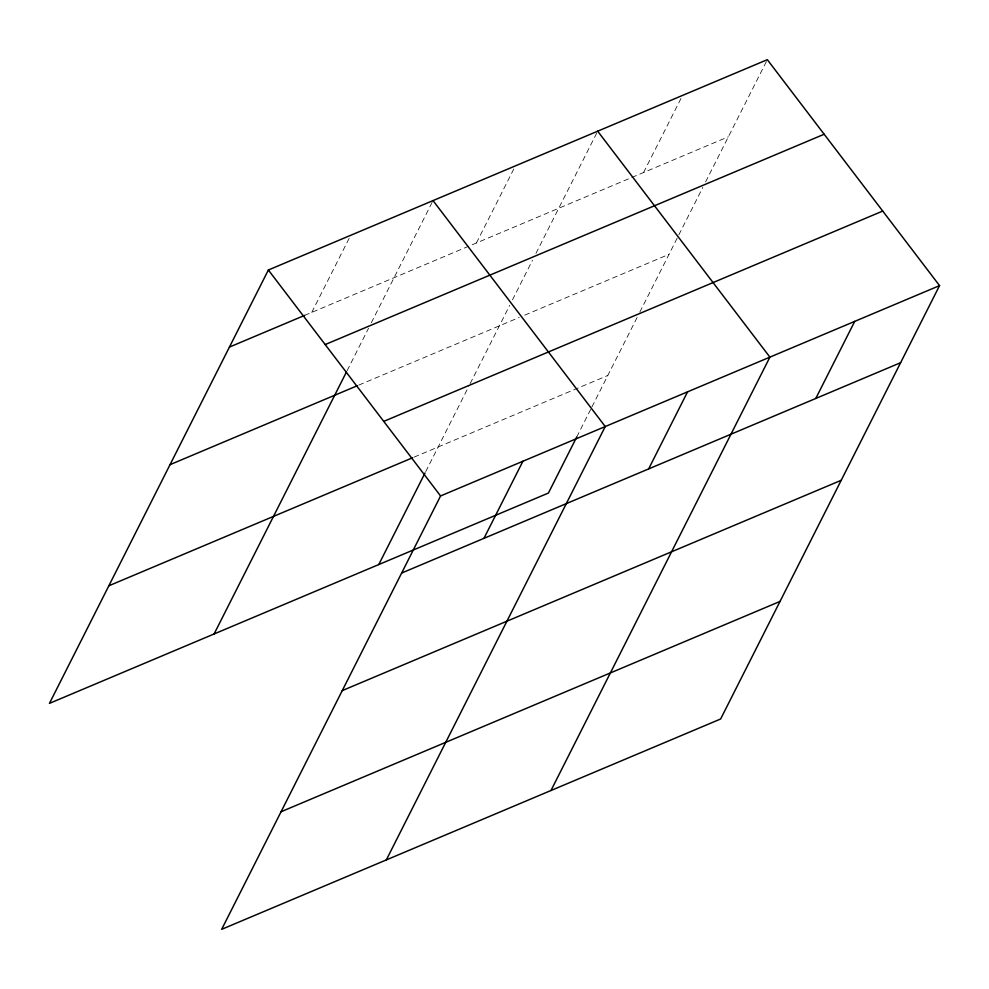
<?xml version="1.0" encoding="UTF-8"?>
<svg xmlns="http://www.w3.org/2000/svg" width="989" height="989" viewBox="0 0 989 989"><rect width="100%" height="100%" fill="white"/><g stroke="black" fill="none" stroke-linecap="round" stroke-linejoin="round"><path stroke-width="0.74" stroke-dasharray="4.95 3.71" d="M311.758 312.388L350.687 235.308M347.127 370.652L368.526 328.261M371.295 322.797L433.021 200.594M476.414 242.973L515.356 165.892M425.727 471.592L468.761 386.415M470.146 383.658L509.718 305.341M512.475 299.865L532.502 260.218M535.951 253.382L597.677 131.191M643.567 172.519L681.817 96.811M576.735 436.99L591.237 408.284M591.929 406.912L637.707 316.282M639.796 312.153L702.845 187.341M705.602 181.877L767.328 59.674M304.661 315.38L728.399 136.754M358.822 385.08L519.151 317.506M524.8 315.12L669.009 254.334M414.032 457.153L607.815 375.474"/><path stroke-width="1.48" d="M939.55 285.623L440.575 495.959L221.672 929.326L720.635 718.991L939.55 285.623L767.328 59.674L268.365 270.009L49.45 703.377L548.425 493.041L576.735 436.99M214.106 633.974L346.434 372.012M378.775 564.558L425.035 472.965M483.967 538.337L522.909 461.245M386.328 859.911L605.243 426.543L433.021 200.594M648.636 468.922L687.565 391.842M550.984 790.508L769.899 357.14L597.677 131.191M815.789 398.456L854.731 321.376M229.423 347.09L304.661 315.38M325.196 344.568L824.158 134.244M170.034 464.669L357.4 385.685M383.744 421.388L882.72 211.065M108.839 585.797L412.611 457.759M401.645 573.039L900.608 362.703M342.256 690.606L841.219 480.283M281.061 811.746L780.024 601.423M268.365 270.009L440.575 495.959"/></g></svg>
